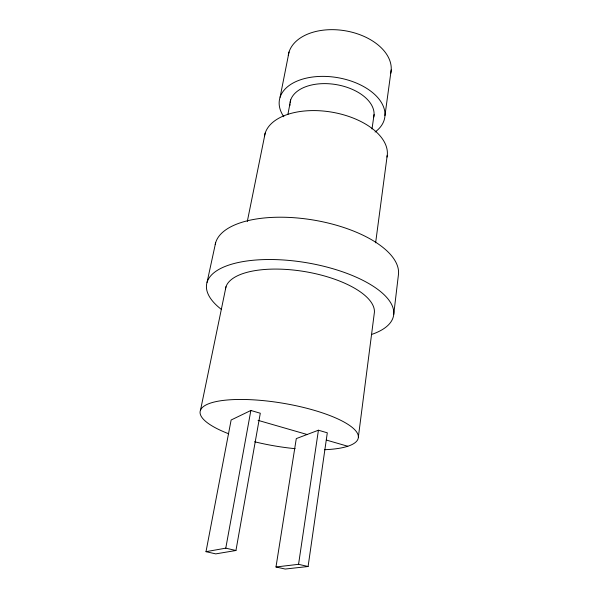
<?xml version="1.0" encoding="UTF-8"?>
<svg xmlns="http://www.w3.org/2000/svg" width="599" height="599" viewBox="0 0 599 599"><rect width="100%" height="100%" fill="white"/><g stroke="black" fill="none" stroke-linecap="round" stroke-linejoin="round"><path stroke-width="0.9" d="M393.7 314.557L398.47 274.394A92.852 40.627 9.5 0 0 312.581 219.9A92.852 40.627 9.5 0 0 215.221 244.512M358.359 437.038L374.412 312.259A75.414 29.905 9.5 0 0 302.488 271.22A75.414 29.905 9.5 0 0 225.434 289.227M375.625 242.805L387.351 154.4A62.154 34.457 9.5 0 0 329.053 111.713A62.154 34.457 9.5 0 0 264.414 136.639M384.962 115.555L391.207 69.918M308.088 566.504L327.301 432.815L318.421 430.217L296.288 438.603L275.989 566.976L285.176 569.05L308.088 566.504L298.557 564.318L275.989 566.976M372.009 128.995L374.076 114.514M298.557 564.318L318.421 430.217M235.946 550.496L260.295 413.235L250.861 410.48L231.132 419.996L206.004 551.679L215.767 553.88L235.946 550.496L225.778 548.16L206.004 551.679M225.778 548.16L250.861 410.48M287.924 114.312L290.68 99.936M280.085 97.225L289.04 52.001M247.297 221.518L265.192 133.105M200.53 410.09L226.018 286.681M207.044 282.384L215.625 242.782M258.049 420.341L307.107 434.5M326.485 440.1L347.787 446.255M228.676 433.773A80.169 21.736 9.5 0 1 223.098 400.439A80.169 21.736 9.5 0 1 339.858 419.877A80.169 21.736 9.5 0 1 324.418 449.714M295.135 448.673A80.169 21.736 9.5 0 1 254.627 441.77M221.608 309.578A94.777 37.647 9.5 0 1 241.652 261.838A94.777 37.647 9.5 0 1 367.337 282.713A94.777 37.647 9.5 0 1 371.522 334.482M387.276 155.298A62.154 34.457 9.5 0 1 386.991 157.088M289.864 105.641A42.499 25.173 9.5 0 1 289.871 103.986M290.058 102.339A42.499 25.173 9.5 0 1 336.631 84.676A42.499 25.173 9.5 0 1 373.783 116.97M283.829 116.738A53.393 31.642 9.5 0 1 337.304 77.593A53.393 31.642 9.5 0 1 375.086 132.027M288.261 55.4A52.031 33.23 9.5 0 1 345.758 30.871A52.031 33.23 9.5 0 1 390.713 73.363"/></g></svg>
